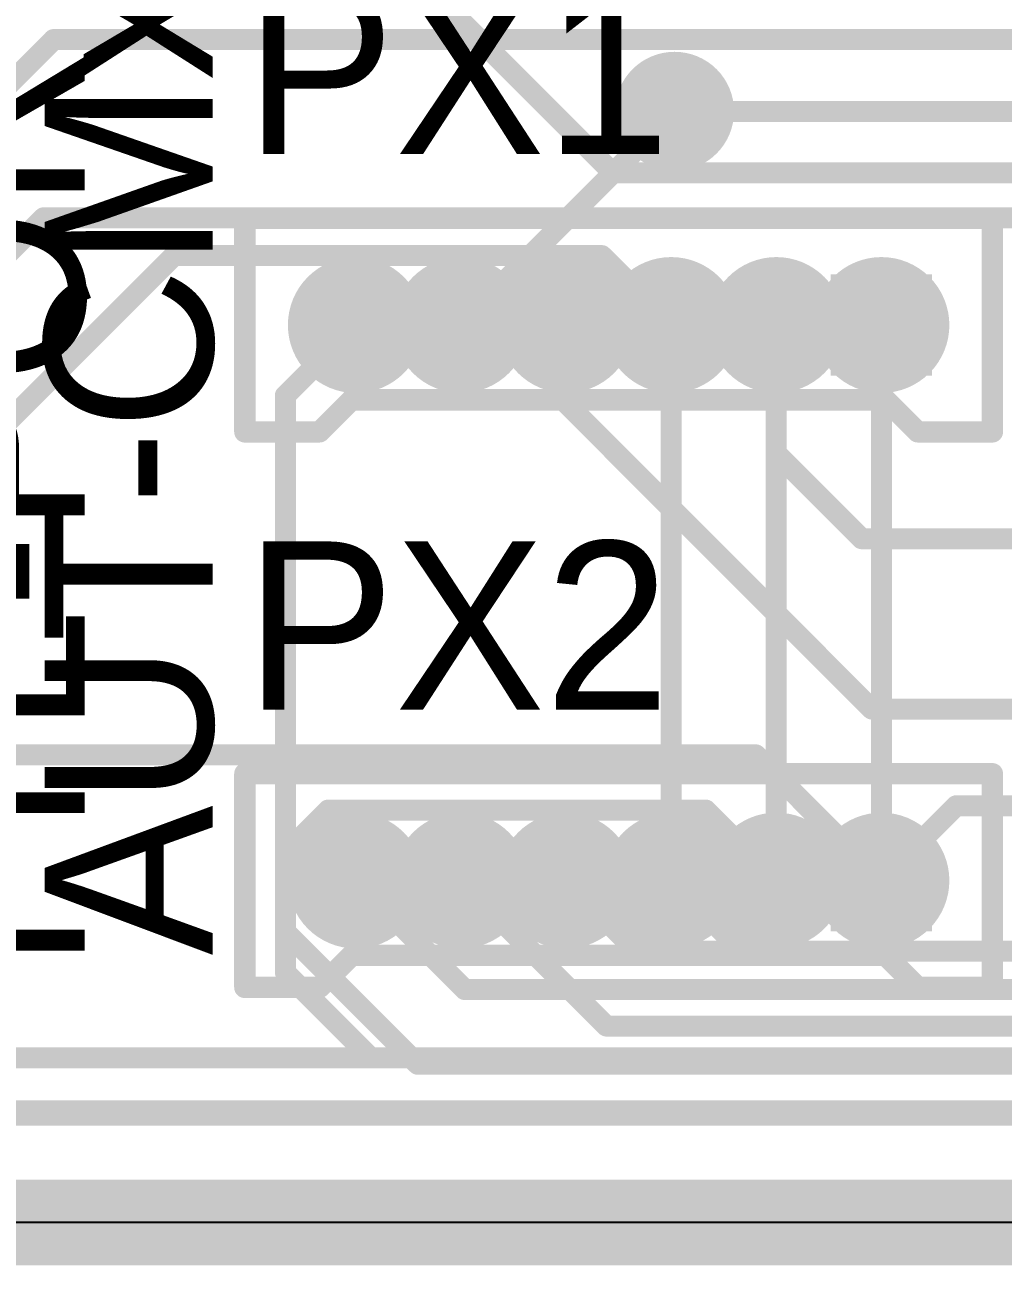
# Model space of a CAD drawing. Extents: x 50.3 to 133.3, y 75.7 to 118.9.
# Drawn here: x 79.3 to 90.93, y 75.69 to 90.44 of the extents above; entities that cross this region are included whole.
import ezdxf

# ---------------------------------------------------------------- set-up
doc = ezdxf.new("R2010")
doc.units = 0
doc.layers.get('0').update_dxf_attribs({"linetype": 'CONTINUOUS'})
for name, color, linetype in [('BOTTOMLAYER', 5, 'CONTINUOUS'), ('BOTTOMSOLDER', 6, 'CONTINUOUS'), ('INTERNALPLANE1', 76, 'CONTINUOUS'), ('INTERNALPLANE2', 16, 'CONTINUOUS'), ('KEEPOUTLAYER', 6, 'CONTINUOUS'), ('MULTILAYER', 9, 'CONTINUOUS'), ('PADHOLELAYER', 156, 'CONTINUOUS'), ('TOPLAYER', 1, 'CONTINUOUS'), ('TOPOVERLAY', 2, 'CONTINUOUS'), ('TOPSOLDER', 216, 'CONTINUOUS'), ('VIAHOLELAYER', 16, 'CONTINUOUS')]:
    doc.layers.add(name, color=color, linetype=linetype)

# ---------------------------------------------------------------- blocks, each defined once
blk = doc.blocks.new('DIP6M_____1_25___66')
at = {"layer": 'BOTTOMLAYER', "const_width": 0.5}
for points in [[(-3.375, 0, 1), (-2.875, 0, 1)], [(-2.125, 0, 1), (-1.625, 0, 1)], [(-0.875, 0, 1), (-0.375, 0, 1)], [(0.375, 0, 1), (0.875, 0, 1)], [(1.625, 0, 1), (2.125, 0, 1)]]:
    blk.add_lwpolyline(points, format="xyb", close=True, dxfattribs=at)
at = {"layer": 'BOTTOMLAYER'}
blk.add_solid([(3.625, -0.5), (3.625, 0.5), (2.625, -0.5), (2.625, 0.5)], dxfattribs=at)
at = {"layer": 'BOTTOMSOLDER', "const_width": 0.602}
for points in [[(-3.426, 0, 1), (-2.824, 0, 1)], [(-2.176, 0, 1), (-1.574, 0, 1)], [(-0.926, 0, 1), (-0.324, 0, 1)], [(0.324, 0, 1), (0.926, 0, 1)], [(1.574, 0, 1), (2.176, 0, 1)]]:
    blk.add_lwpolyline(points, format="xyb", close=True, dxfattribs=at)
at = {"layer": 'BOTTOMSOLDER'}
blk.add_solid([(3.727, -0.602), (3.727, 0.602), (2.523, -0.602), (2.523, 0.602)], dxfattribs=at)
at = {"layer": 'INTERNALPLANE1', "const_width": 0.808}
for points in [[(-3.529, 0, 1), (-2.721, 0, 1)], [(-2.279, 0, 1), (-1.471, 0, 1)], [(-1.029, 0, 1), (-0.221, 0, 1)], [(0.221, 0, 1), (1.029, 0, 1)], [(1.471, 0, 1), (2.279, 0, 1)], [(2.721, 0, 1), (3.529, 0, 1)]]:
    blk.add_lwpolyline(points, format="xyb", close=True, dxfattribs=at)
at = {"layer": 'INTERNALPLANE2', "const_width": 0.808}
for points in [[(-3.529, 0, 1), (-2.721, 0, 1)], [(-2.279, 0, 1), (-1.471, 0, 1)], [(-1.029, 0, 1), (-0.221, 0, 1)], [(0.221, 0, 1), (1.029, 0, 1)], [(1.471, 0, 1), (2.279, 0, 1)], [(2.721, 0, 1), (3.529, 0, 1)]]:
    blk.add_lwpolyline(points, format="xyb", close=True, dxfattribs=at)
at = {"layer": 'MULTILAYER', "const_width": 0.5}
for points in [[(-3.375, 0, 1), (-2.875, 0, 1)], [(-2.125, 0, 1), (-1.625, 0, 1)], [(-0.875, 0, 1), (-0.375, 0, 1)], [(0.375, 0, 1), (0.875, 0, 1)], [(1.625, 0, 1), (2.125, 0, 1)]]:
    blk.add_lwpolyline(points, format="xyb", close=True, dxfattribs=at)
at = {"layer": 'MULTILAYER'}
blk.add_solid([(3.625, -0.5), (3.625, 0.5), (2.625, -0.5), (2.625, 0.5)], dxfattribs=at)
at = {"layer": 'PADHOLELAYER', "const_width": 0.3}
for points in [[(-3.275, 0, 1), (-2.975, 0, 1)], [(-2.025, 0, 1), (-1.725, 0, 1)], [(-0.775, 0, 1), (-0.475, 0, 1)], [(0.475, 0, 1), (0.775, 0, 1)], [(1.725, 0, 1), (2.025, 0, 1)], [(2.975, 0, 1), (3.275, 0, 1)]]:
    blk.add_lwpolyline(points, format="xyb", close=True, dxfattribs=at)
at = {"layer": 'TOPLAYER', "const_width": 0.5}
for points in [[(-3.375, 0, 1), (-2.875, 0, 1)], [(-2.125, 0, 1), (-1.625, 0, 1)], [(-0.875, 0, 1), (-0.375, 0, 1)], [(0.375, 0, 1), (0.875, 0, 1)], [(1.625, 0, 1), (2.125, 0, 1)]]:
    blk.add_lwpolyline(points, format="xyb", close=True, dxfattribs=at)
at = {"layer": 'TOPLAYER'}
blk.add_solid([(3.625, -0.5), (3.625, 0.5), (2.625, -0.5), (2.625, 0.5)], dxfattribs=at)
at = {"layer": 'TOPOVERLAY', "const_width": 0.254}
for points in [[(-4.445, -1.27), (-4.445, 1.27)], [(-4.445, 1.27), (4.445, 1.27)], [(4.445, -1.27), (4.445, 1.27)], [(-3.556, -1.27), (-3.175, -0.889)], [(-3.175, -0.889), (3.175, -0.889)], [(3.175, -0.889), (3.556, -1.27)], [(-4.445, -1.27), (-3.556, -1.27)], [(3.556, -1.27), (4.445, -1.27)]]:
    blk.add_lwpolyline(points, dxfattribs=at)
at = {"layer": 'TOPOVERLAY', "const_width": 0.127}
for points in [[(-4.508, 1.27, 1), (-4.381, 1.27, 1)], [(-4.508, 1.27, 1), (-4.381, 1.27, 1)], [(4.381, 1.27, 1), (4.508, 1.27, 1)], [(4.381, 1.27, 1), (4.508, 1.27, 1)], [(-3.239, -0.889, 1), (-3.111, -0.889, 1)], [(-3.239, -0.889, 1), (-3.111, -0.889, 1)], [(3.111, -0.889, 1), (3.239, -0.889, 1)], [(3.111, -0.889, 1), (3.239, -0.889, 1)], [(-4.508, -1.27, 1), (-4.381, -1.27, 1)], [(-4.508, -1.27, 1), (-4.381, -1.27, 1)], [(-3.619, -1.27, 1), (-3.493, -1.27, 1)], [(-3.619, -1.27, 1), (-3.493, -1.27, 1)], [(3.493, -1.27, 1), (3.619, -1.27, 1)], [(3.493, -1.27, 1), (3.619, -1.27, 1)], [(4.381, -1.27, 1), (4.508, -1.27, 1)], [(4.381, -1.27, 1), (4.508, -1.27, 1)]]:
    blk.add_lwpolyline(points, format="xyb", close=True, dxfattribs=at)
at = {"layer": 'TOPSOLDER', "const_width": 0.602}
for points in [[(-3.426, 0, 1), (-2.824, 0, 1)], [(-2.176, 0, 1), (-1.574, 0, 1)], [(-0.926, 0, 1), (-0.324, 0, 1)], [(0.324, 0, 1), (0.926, 0, 1)], [(1.574, 0, 1), (2.176, 0, 1)]]:
    blk.add_lwpolyline(points, format="xyb", close=True, dxfattribs=at)
at = {"layer": 'TOPSOLDER'}
blk.add_solid([(3.727, -0.602), (3.727, 0.602), (2.523, -0.602), (2.523, 0.602)], dxfattribs=at)
blk = doc.blocks.new('DIP6M_____1_25___67')
at = {"layer": 'BOTTOMLAYER', "const_width": 0.5}
for points in [[(-3.375, 0, 1), (-2.875, 0, 1)], [(-2.125, 0, 1), (-1.625, 0, 1)], [(-0.875, 0, 1), (-0.375, 0, 1)], [(0.375, 0, 1), (0.875, 0, 1)], [(1.625, 0, 1), (2.125, 0, 1)]]:
    blk.add_lwpolyline(points, format="xyb", close=True, dxfattribs=at)
at = {"layer": 'BOTTOMLAYER'}
blk.add_solid([(3.625, -0.5), (3.625, 0.5), (2.625, -0.5), (2.625, 0.5)], dxfattribs=at)
at = {"layer": 'BOTTOMSOLDER', "const_width": 0.602}
for points in [[(-3.426, 0, 1), (-2.824, 0, 1)], [(-2.176, 0, 1), (-1.574, 0, 1)], [(-0.926, 0, 1), (-0.324, 0, 1)], [(0.324, 0, 1), (0.926, 0, 1)], [(1.574, 0, 1), (2.176, 0, 1)]]:
    blk.add_lwpolyline(points, format="xyb", close=True, dxfattribs=at)
at = {"layer": 'BOTTOMSOLDER'}
blk.add_solid([(3.727, -0.602), (3.727, 0.602), (2.523, -0.602), (2.523, 0.602)], dxfattribs=at)
at = {"layer": 'INTERNALPLANE1', "const_width": 0.808}
for points in [[(-3.529, 0, 1), (-2.721, 0, 1)], [(-2.279, 0, 1), (-1.471, 0, 1)], [(-1.029, 0, 1), (-0.221, 0, 1)], [(0.221, 0, 1), (1.029, 0, 1)], [(1.471, 0, 1), (2.279, 0, 1)], [(2.721, 0, 1), (3.529, 0, 1)]]:
    blk.add_lwpolyline(points, format="xyb", close=True, dxfattribs=at)
at = {"layer": 'INTERNALPLANE2', "const_width": 0.808}
for points in [[(-3.529, 0, 1), (-2.721, 0, 1)], [(-2.279, 0, 1), (-1.471, 0, 1)], [(-1.029, 0, 1), (-0.221, 0, 1)], [(0.221, 0, 1), (1.029, 0, 1)], [(1.471, 0, 1), (2.279, 0, 1)], [(2.721, 0, 1), (3.529, 0, 1)]]:
    blk.add_lwpolyline(points, format="xyb", close=True, dxfattribs=at)
at = {"layer": 'MULTILAYER', "const_width": 0.5}
for points in [[(-3.375, 0, 1), (-2.875, 0, 1)], [(-2.125, 0, 1), (-1.625, 0, 1)], [(-0.875, 0, 1), (-0.375, 0, 1)], [(0.375, 0, 1), (0.875, 0, 1)], [(1.625, 0, 1), (2.125, 0, 1)]]:
    blk.add_lwpolyline(points, format="xyb", close=True, dxfattribs=at)
at = {"layer": 'MULTILAYER'}
blk.add_solid([(3.625, -0.5), (3.625, 0.5), (2.625, -0.5), (2.625, 0.5)], dxfattribs=at)
at = {"layer": 'PADHOLELAYER', "const_width": 0.3}
for points in [[(-3.275, 0, 1), (-2.975, 0, 1)], [(-2.025, 0, 1), (-1.725, 0, 1)], [(-0.775, 0, 1), (-0.475, 0, 1)], [(0.475, 0, 1), (0.775, 0, 1)], [(1.725, 0, 1), (2.025, 0, 1)], [(2.975, 0, 1), (3.275, 0, 1)]]:
    blk.add_lwpolyline(points, format="xyb", close=True, dxfattribs=at)
at = {"layer": 'TOPLAYER', "const_width": 0.5}
for points in [[(-3.375, 0, 1), (-2.875, 0, 1)], [(-2.125, 0, 1), (-1.625, 0, 1)], [(-0.875, 0, 1), (-0.375, 0, 1)], [(0.375, 0, 1), (0.875, 0, 1)], [(1.625, 0, 1), (2.125, 0, 1)]]:
    blk.add_lwpolyline(points, format="xyb", close=True, dxfattribs=at)
at = {"layer": 'TOPLAYER'}
blk.add_solid([(3.625, -0.5), (3.625, 0.5), (2.625, -0.5), (2.625, 0.5)], dxfattribs=at)
at = {"layer": 'TOPOVERLAY', "const_width": 0.254}
for points in [[(-4.445, -1.27), (-4.445, 1.27)], [(-4.445, 1.27), (4.445, 1.27)], [(4.445, -1.27), (4.445, 1.27)], [(-3.556, -1.27), (-3.175, -0.889)], [(-3.175, -0.889), (3.175, -0.889)], [(3.175, -0.889), (3.556, -1.27)], [(-4.445, -1.27), (-3.556, -1.27)], [(3.556, -1.27), (4.445, -1.27)]]:
    blk.add_lwpolyline(points, dxfattribs=at)
at = {"layer": 'TOPOVERLAY', "const_width": 0.127}
for points in [[(-4.508, 1.27, 1), (-4.381, 1.27, 1)], [(-4.508, 1.27, 1), (-4.381, 1.27, 1)], [(4.381, 1.27, 1), (4.508, 1.27, 1)], [(4.381, 1.27, 1), (4.508, 1.27, 1)], [(-3.239, -0.889, 1), (-3.111, -0.889, 1)], [(-3.239, -0.889, 1), (-3.111, -0.889, 1)], [(3.111, -0.889, 1), (3.239, -0.889, 1)], [(3.111, -0.889, 1), (3.239, -0.889, 1)], [(-4.508, -1.27, 1), (-4.381, -1.27, 1)], [(-4.508, -1.27, 1), (-4.381, -1.27, 1)], [(-3.619, -1.27, 1), (-3.493, -1.27, 1)], [(-3.619, -1.27, 1), (-3.493, -1.27, 1)], [(3.493, -1.27, 1), (3.619, -1.27, 1)], [(3.493, -1.27, 1), (3.619, -1.27, 1)], [(4.381, -1.27, 1), (4.508, -1.27, 1)], [(4.381, -1.27, 1), (4.508, -1.27, 1)]]:
    blk.add_lwpolyline(points, format="xyb", close=True, dxfattribs=at)
at = {"layer": 'TOPSOLDER', "const_width": 0.602}
for points in [[(-3.426, 0, 1), (-2.824, 0, 1)], [(-2.176, 0, 1), (-1.574, 0, 1)], [(-0.926, 0, 1), (-0.324, 0, 1)], [(0.324, 0, 1), (0.926, 0, 1)], [(1.574, 0, 1), (2.176, 0, 1)]]:
    blk.add_lwpolyline(points, format="xyb", close=True, dxfattribs=at)
at = {"layer": 'TOPSOLDER'}
blk.add_solid([(3.727, -0.602), (3.727, 0.602), (2.523, -0.602), (2.523, 0.602)], dxfattribs=at)

msp = doc.modelspace()

# ---------------------------------------------------------------- linework, layer by layer
at = {"layer": 'BOTTOMLAYER', "const_width": 0.25}
for points in [[(82.296, 92.672), (86.29, 88.678)], [(87.025, 89.408), (96.456, 89.408)], [(86.29, 88.678), (96.437, 88.678)], [(76.2, 84.82), (79.523, 88.143)], [(79.523, 88.143), (96.007, 88.143)], [(76.2, 82.82), (81.073, 87.693)], [(81.073, 87.693), (86.16, 87.693)], [(86.16, 87.693), (86.985, 86.868)], [(85.735, 85.939), (85.735, 86.868)], [(88.235, 85.344), (88.235, 86.868)], [(85.735, 85.939), (89.371, 82.303)], [(88.235, 85.344), (89.251, 84.328)], [(89.251, 84.328), (96.266, 84.328)], [(89.371, 82.303), (106.756, 82.303)], [(77.138, 81.758), (87.991, 81.758)], [(87.991, 81.758), (89.485, 80.264)], [(89.485, 80.264), (90.374, 81.153)], [(90.374, 81.153), (114.402, 81.153)], [(82.398, 80.594), (82.906, 81.102)], [(82.906, 81.102), (87.397, 81.102)], [(87.397, 81.102), (88.235, 80.264)], [(82.398, 79.172), (82.398, 80.594)], [(83.235, 80.264), (84.53, 78.969)], [(86.985, 80.264), (87.823, 79.426)], [(87.823, 79.426), (95.668, 79.426)], [(82.398, 79.172), (83.414, 78.156)], [(84.53, 78.969), (96.723, 78.969)], [(71.069, 78.156), (83.414, 78.156)], [(83.414, 78.156), (124.181, 78.156)]]:
    msp.add_lwpolyline(points, dxfattribs=at)
at = {"layer": 'BOTTOMLAYER'}
for points, const_width in [([(86.825, 89.408, 1), (87.225, 89.408, 1)], 0.4), ([(86.963, 89.408, 1), (87.088, 89.408, 1)], 0.125), ([(86.227, 88.678, 1), (86.352, 88.678, 1)], 0.125), ([(86.227, 88.678, 1), (86.352, 88.678, 1)], 0.125), ([(79.461, 88.143, 1), (79.586, 88.143, 1)], 0.125), ([(79.461, 88.143, 1), (79.586, 88.143, 1)], 0.125), ([(81.011, 87.693, 1), (81.136, 87.693, 1)], 0.125), ([(81.011, 87.693, 1), (81.136, 87.693, 1)], 0.125), ([(86.097, 87.693, 1), (86.222, 87.693, 1)], 0.125), ([(86.097, 87.693, 1), (86.222, 87.693, 1)], 0.125), ([(85.673, 86.868, 1), (85.798, 86.868, 1)], 0.125), ([(86.922, 86.868, 1), (87.047, 86.868, 1)], 0.125), ([(88.172, 86.868, 1), (88.297, 86.868, 1)], 0.125), ([(85.673, 85.939, 1), (85.798, 85.939, 1)], 0.125), ([(85.673, 85.939, 1), (85.798, 85.939, 1)], 0.125), ([(88.172, 85.344, 1), (88.297, 85.344, 1)], 0.125), ([(88.172, 85.344, 1), (88.297, 85.344, 1)], 0.125), ([(89.188, 84.328, 1), (89.313, 84.328, 1)], 0.125), ([(89.188, 84.328, 1), (89.313, 84.328, 1)], 0.125), ([(89.309, 82.303, 1), (89.434, 82.303, 1)], 0.125), ([(89.309, 82.303, 1), (89.434, 82.303, 1)], 0.125), ([(87.929, 81.758, 1), (88.054, 81.758, 1)], 0.125), ([(87.929, 81.758, 1), (88.054, 81.758, 1)], 0.125), ([(90.312, 81.153, 1), (90.437, 81.153, 1)], 0.125), ([(90.312, 81.153, 1), (90.437, 81.153, 1)], 0.125), ([(82.843, 81.102, 1), (82.968, 81.102, 1)], 0.125), ([(82.843, 81.102, 1), (82.968, 81.102, 1)], 0.125), ([(87.334, 81.102, 1), (87.459, 81.102, 1)], 0.125), ([(87.334, 81.102, 1), (87.459, 81.102, 1)], 0.125), ([(82.335, 80.594, 1), (82.46, 80.594, 1)], 0.125), ([(82.335, 80.594, 1), (82.46, 80.594, 1)], 0.125), ([(83.172, 80.264, 1), (83.297, 80.264, 1)], 0.125), ([(86.922, 80.264, 1), (87.047, 80.264, 1)], 0.125), ([(88.172, 80.264, 1), (88.297, 80.264, 1)], 0.125), ([(89.423, 80.264, 1), (89.548, 80.264, 1)], 0.125), ([(89.423, 80.264, 1), (89.548, 80.264, 1)], 0.125), ([(87.761, 79.426, 1), (87.886, 79.426, 1)], 0.125), ([(87.761, 79.426, 1), (87.886, 79.426, 1)], 0.125), ([(82.335, 79.172, 1), (82.46, 79.172, 1)], 0.125), ([(82.335, 79.172, 1), (82.46, 79.172, 1)], 0.125), ([(84.468, 78.969, 1), (84.593, 78.969, 1)], 0.125), ([(84.468, 78.969, 1), (84.593, 78.969, 1)], 0.125), ([(83.351, 78.156, 1), (83.476, 78.156, 1)], 0.125), ([(83.351, 78.156, 1), (83.476, 78.156, 1)], 0.125), ([(83.351, 78.156, 1), (83.476, 78.156, 1)], 0.125)]:
    msp.add_lwpolyline(points, format="xyb", close=True, dxfattribs=dict(at, const_width=const_width))
at = {"layer": 'BOTTOMSOLDER', "const_width": 0.502}
msp.add_lwpolyline([(86.774, 89.408, 1), (87.276, 89.408, 1)], format="xyb", close=True, dxfattribs=at)
at = {"layer": 'INTERNALPLANE1'}
msp.add_line((132.8, 76.2), (50.8, 76.2), dxfattribs=at)
at = {"layer": 'INTERNALPLANE1', "const_width": 0.708}
msp.add_lwpolyline([(86.671, 89.408, 1), (87.379, 89.408, 1)], format="xyb", close=True, dxfattribs=at)
at = {"layer": 'INTERNALPLANE1', "const_width": 1.016}
msp.add_lwpolyline([(50.8, 76.2), (132.8, 76.2)], dxfattribs=at)
at = {"layer": 'INTERNALPLANE2'}
msp.add_line((132.8, 76.2), (50.8, 76.2), dxfattribs=at)
at = {"layer": 'INTERNALPLANE2', "const_width": 0.708}
msp.add_lwpolyline([(86.671, 89.408, 1), (87.379, 89.408, 1)], format="xyb", close=True, dxfattribs=at)
at = {"layer": 'INTERNALPLANE2', "const_width": 1.016}
msp.add_lwpolyline([(50.8, 76.2), (132.8, 76.2)], dxfattribs=at)
at = {"layer": 'KEEPOUTLAYER', "const_width": 0.3}
msp.add_lwpolyline([(54.723, 77.5), (128.877, 77.5)], dxfattribs=at)
at = {"layer": 'MULTILAYER', "const_width": 0.4}
msp.add_lwpolyline([(86.825, 89.408, 1), (87.225, 89.408, 1)], format="xyb", close=True, dxfattribs=at)
at = {"layer": 'TOPLAYER', "const_width": 0.25}
for points in [[(76.2, 86.82), (79.641, 90.261)], [(79.641, 90.261), (99.348, 90.261)], [(84.485, 86.868), (87.025, 89.408)], [(82.398, 86.031), (83.235, 86.868)], [(86.985, 80.264), (86.985, 86.868)], [(88.235, 80.264), (88.235, 86.868)], [(89.485, 80.264), (89.485, 86.868)], [(82.398, 79.654), (82.398, 86.031)], [(84.485, 80.264), (86.214, 78.535)], [(85.735, 80.264), (86.573, 79.426)], [(82.398, 79.654), (83.972, 78.08)], [(86.573, 79.426), (94.539, 79.426)], [(86.214, 78.535), (105.433, 78.535)], [(83.972, 78.08), (112.039, 78.08)]]:
    msp.add_lwpolyline(points, dxfattribs=at)
at = {"layer": 'TOPLAYER'}
for points, const_width in [([(79.578, 90.261, 1), (79.703, 90.261, 1)], 0.125), ([(79.578, 90.261, 1), (79.703, 90.261, 1)], 0.125), ([(86.825, 89.408, 1), (87.225, 89.408, 1)], 0.4), ([(86.963, 89.408, 1), (87.088, 89.408, 1)], 0.125), ([(83.172, 86.868, 1), (83.297, 86.868, 1)], 0.125), ([(84.423, 86.868, 1), (84.548, 86.868, 1)], 0.125), ([(86.922, 86.868, 1), (87.047, 86.868, 1)], 0.125), ([(88.172, 86.868, 1), (88.297, 86.868, 1)], 0.125), ([(89.423, 86.868, 1), (89.548, 86.868, 1)], 0.125), ([(82.335, 86.031, 1), (82.46, 86.031, 1)], 0.125), ([(82.335, 86.031, 1), (82.46, 86.031, 1)], 0.125), ([(84.423, 80.264, 1), (84.548, 80.264, 1)], 0.125), ([(85.673, 80.264, 1), (85.798, 80.264, 1)], 0.125), ([(86.922, 80.264, 1), (87.047, 80.264, 1)], 0.125), ([(88.172, 80.264, 1), (88.297, 80.264, 1)], 0.125), ([(89.423, 80.264, 1), (89.548, 80.264, 1)], 0.125), ([(82.335, 79.654, 1), (82.46, 79.654, 1)], 0.125), ([(82.335, 79.654, 1), (82.46, 79.654, 1)], 0.125), ([(86.511, 79.426, 1), (86.636, 79.426, 1)], 0.125), ([(86.511, 79.426, 1), (86.636, 79.426, 1)], 0.125), ([(86.152, 78.535, 1), (86.277, 78.535, 1)], 0.125), ([(86.152, 78.535, 1), (86.277, 78.535, 1)], 0.125), ([(83.91, 78.08, 1), (84.035, 78.08, 1)], 0.125), ([(83.91, 78.08, 1), (84.035, 78.08, 1)], 0.125)]:
    msp.add_lwpolyline(points, format="xyb", close=True, dxfattribs=dict(at, const_width=const_width))
at = {"layer": 'TOPSOLDER', "const_width": 0.502}
msp.add_lwpolyline([(86.774, 89.408, 1), (87.276, 89.408, 1)], format="xyb", close=True, dxfattribs=at)
at = {"layer": 'VIAHOLELAYER', "const_width": 0.2}
msp.add_lwpolyline([(86.925, 89.408, 1), (87.125, 89.408, 1)], format="xyb", close=True, dxfattribs=at)

# ---------------------------------------------------------------- block references
at = {"rotation": 360}
for name, p in [('DIP6M_____1_25___66', (86.36, 86.868)), ('DIP6M_____1_25___67', (86.36, 80.264))]:
    msp.add_blockref(name, p, dxfattribs=at)

# ---------------------------------------------------------------- texts
at = {"layer": 'TOPLAYER'}
msp.add_text('AUT-CMx', height=2, rotation=90, dxfattribs=at).set_placement((81.534, 79.375))
at = {"layer": 'TOPOVERLAY'}
for s, p in [('TTL-PORT2', (80.01, 78.74)), ('AUT-CMx', (81.534, 79.375))]:
    msp.add_text(s, height=2, rotation=90, dxfattribs=at).set_placement(p)
for s, p in [('PX1', (81.915, 88.9)), ('PX2', (81.915, 82.296))]:
    msp.add_text(s, height=2, dxfattribs=at).set_placement(p)

doc.saveas('drawing.dxf')
